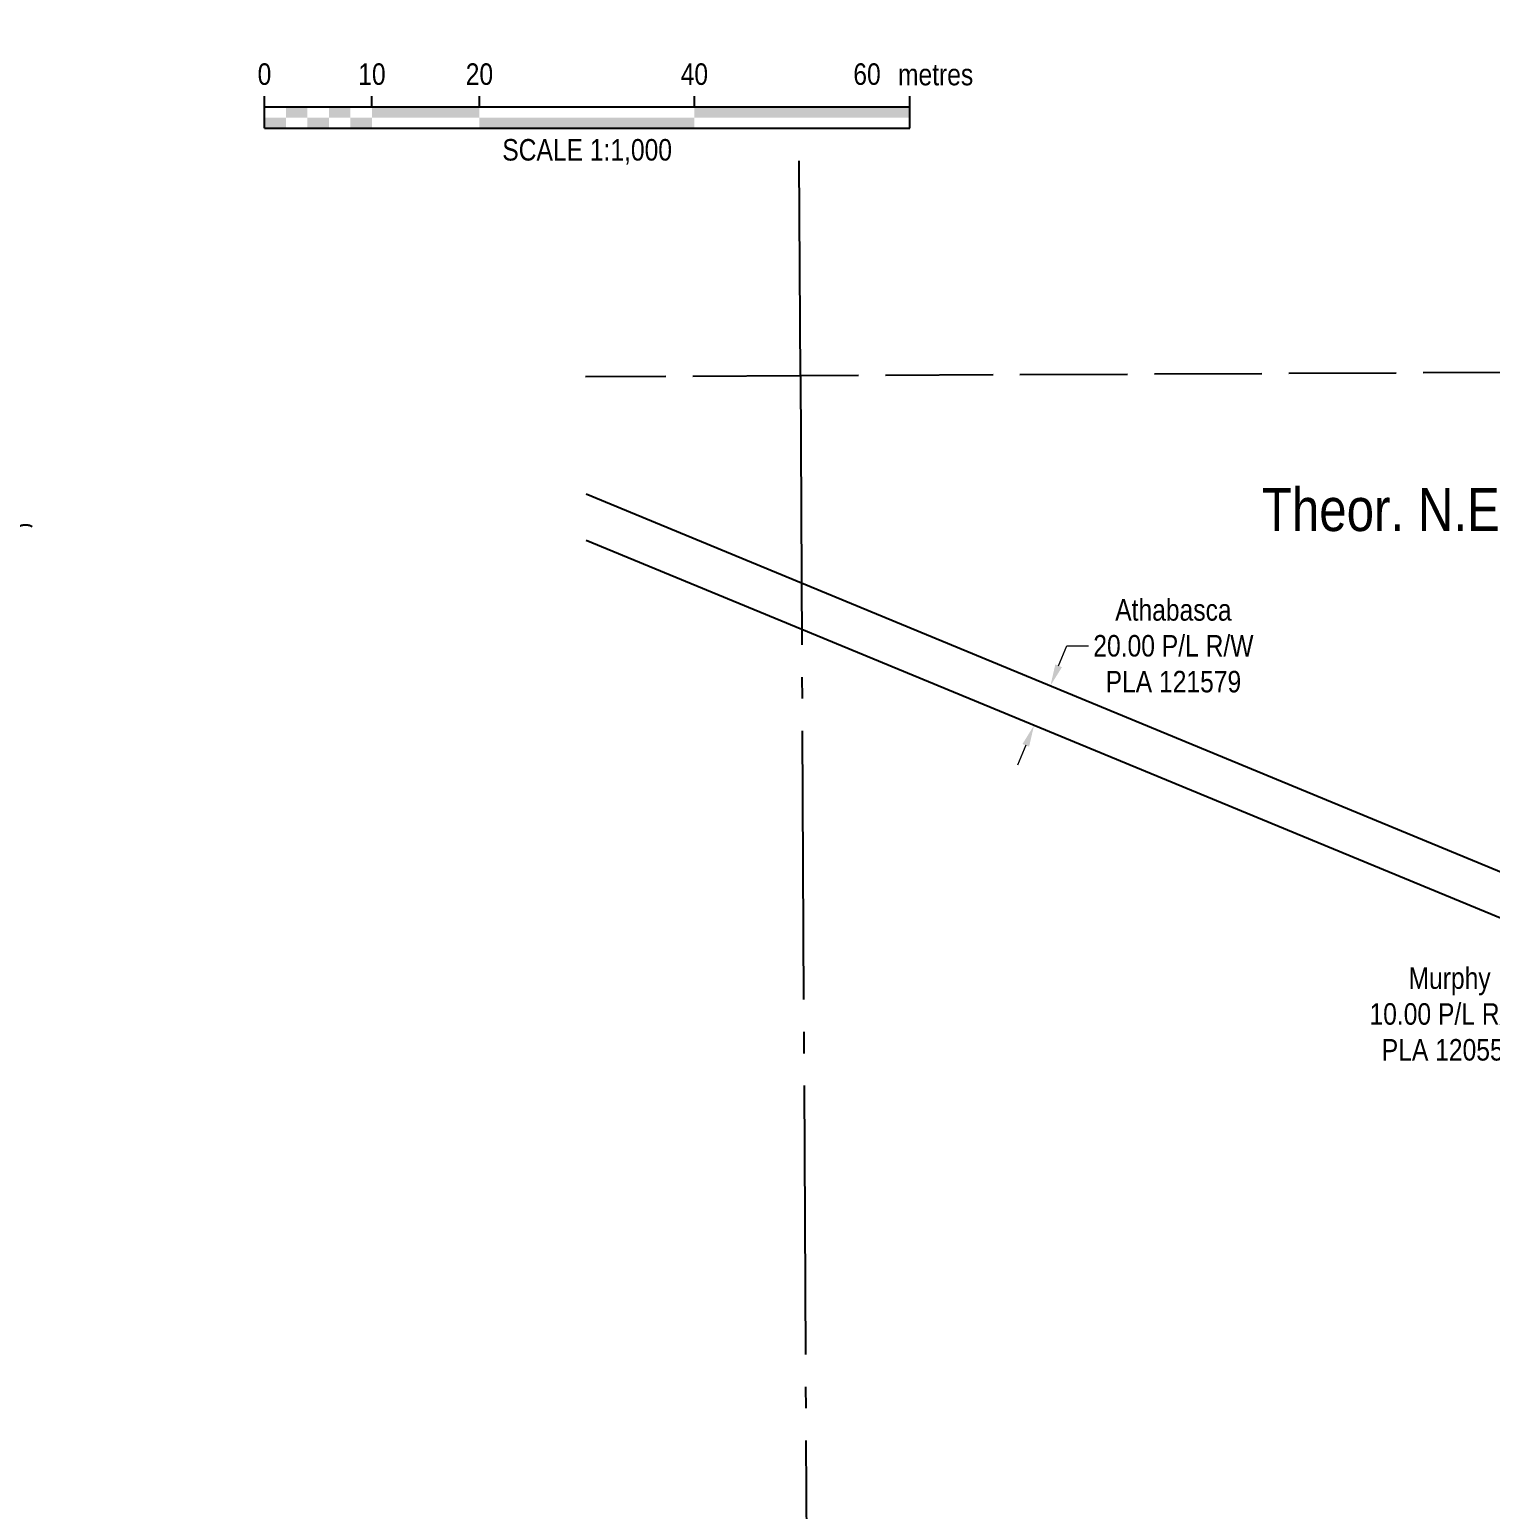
# Model space of a CAD drawing. Extents: x 519217 to 529401, y 6048073 to 6055420.
# Drawn here: x 523217 to 523897, y 6050198 to 6050886 of the extents above; entities that cross this region are included whole.
import ezdxf
from ezdxf.enums import TextEntityAlignment as Align

# ---------------------------------------------------------------- set-up
doc = ezdxf.new("R2010")
doc.units = 0
doc.header["$LTSCALE"] = 5
doc.header["$PDSIZE"] = 0.5
for name, pattern in [('0', [1, 1, 0]), ('foc-QUARTERLINE', [33, 25, -3, 2, -3]), ('foc-UNSURVEYED', [12.5, 10, -2.5])]:
    doc.linetypes.add(name, pattern=pattern)
doc.layers.get('Defpoints').update_dxf_attribs({"color": 9})
doc.layers.add('C-RW-T', color=13, linetype='Continuous', lineweight=9)
doc.layers.add('F-RW-T', color=190, linetype='Continuous', lineweight=9)
for name, color, linetype in [('C-SYMBOL', 7, 'Continuous'), ('F-RW', 190, 'Continuous'), ('L-BD', 7, 'Continuous'), ('L-SECQ', 8, 'foc-QUARTERLINE'), ('L-USEC', 7, 'foc-UNSURVEYED'), ('T-BUSH', 110, '0')]:
    doc.layers.add(name, color=color, linetype=linetype)
doc.styles.add('175L', font='ARIALN.TTF', dxfattribs={"height": 20})
doc.styles.add('80', font='ARIALN.TTF', dxfattribs={"height": 10})
doc.styles.add('80CG', font='ARIALN.TTF', dxfattribs={"height": 10})
doc.dimstyles.new('Compass 5 000', dxfattribs={"dimscale": 5, "dimtxt": 9, "dimasz": 2, "dimexe": 0.2, "dimexo": 0.0625, "dimgap": 0.5, "dimtad": 0, "dimtih": 1, "dimtoh": 1, "dimzin": 0, "dimdsep": 46, "dimtxsty": '80CG', "dimcen": 0.1, "dimse1": 1, "dimse2": 1, "dimclrd": 256, "dimclrt": 256, "dimaunit": 1, "dimadec": 4, "dimazin": 0, "dimtfac": 0.06, "dimtofl": 0, "dimtmove": 0, "dimatfit": 1, "dimfxl": 0.2, "dimtolj": 1, "dimtzin": 0, "dimlwd": -1, "dimarcsym": 0})

# ---------------------------------------------------------------- blocks, each defined once
blk = doc.blocks.new('*D435')
at = {"layer": 'C-RW-T', "transparency": 16777216}
for p, q in [((523959.43, 6050451.19), (523967.58, 6050456.98)), ((523934.97, 6050433.83), (523926.81, 6050428.04)), ((523926.81, 6050428.04), (523916.81, 6050428.04))]:
    blk.add_line(p, q, dxfattribs=at)
for points in [[(523958.46, 6050452.55), (523960.39, 6050449.83), (523951.27, 6050445.4)], [(523934, 6050435.19), (523935.93, 6050432.47), (523943.12, 6050439.62)]]:
    blk.add_solid(points, dxfattribs=at)
at = {"layer": 'Defpoints', "color": 0, "transparency": 16777216}
for p in [(523949.41, 6050448.03), (523941.26, 6050442.25), (523943.12, 6050439.62)]:
    blk.add_point(p, dxfattribs=at)
at = {"layer": 'C-RW-T', "transparency": 16777216, "insert": (523877.73, 6050428.04), "char_height": 10, "attachment_point": 5, "style": '80CG'}
blk.add_mtext('\\A1;Murphy\\P10.00 P/L R/W\\PPLA 120551', dxfattribs=at)
blk = doc.blocks.new('*D477')
at = {"layer": 'Defpoints', "color": 0, "transparency": 16777216}
for p in [(523664.13, 6050592.31), (523692.12, 6050580.75), (523656.49, 6050573.82)]:
    blk.add_point(p, dxfattribs=at)
at = {"layer": 'F-RW-T', "transparency": 16777216}
for p, q in [((523695.94, 6050589.99), (523699.76, 6050599.23)), ((523699.76, 6050599.23), (523709.76, 6050599.23)), ((523680.66, 6050553.01), (523676.84, 6050543.77))]:
    blk.add_line(p, q, dxfattribs=at)
for points in [[(523694.4, 6050590.63), (523697.48, 6050589.35), (523692.12, 6050580.75)], [(523679.12, 6050553.65), (523682.2, 6050552.37), (523684.48, 6050562.25)]]:
    blk.add_solid(points, dxfattribs=at)
at = {"layer": 'F-RW-T', "transparency": 16777216, "insert": (523749.3, 6050599.23), "char_height": 10, "attachment_point": 5, "style": '80CG'}
blk.add_mtext('\\A1;Athabasca\\P20.00 P/L R/W\\PPLA 121579', dxfattribs=at)
blk = doc.blocks.new('*U315')
at = {"color": 0}
for p, q in [((-150, 0), (-150, 15)), ((-100, 10), (-100, 15)), ((-50, 10), (-50, 15)), ((50, 10), (50, 15)), ((150.24, 0), (150.24, 15)), ((-150, 10), (150.24, 10)), ((-150, 0), (150.24, 0))]:
    blk.add_line(p, q, dxfattribs=at)
for points in [[(-140, 10), (-130, 10), (-140, 5), (-130, 5)], [(-120, 10), (-110, 10), (-120, 5), (-110, 5)], [(-100, 10), (-50, 10), (-100, 5), (-50, 5)], [(50, 10), (150.24, 10), (50, 5), (150.24, 5)], [(-150, 5), (-140, 5), (-150, 0), (-140, 0)], [(-130, 5), (-120, 5), (-130, 0), (-120, 0)], [(-110, 5), (-100, 5), (-110, 0), (-100, 0)], [(-50, 5), (50, 5), (-50, 0), (50, 0)]]:
    blk.add_solid(points, dxfattribs=at)
at = {"color": 0, "style": '80'}
blk.add_text('metres', height=10, dxfattribs=at).set_placement((162.24, 20), align=Align.CENTER)
at = {"color": 0, "char_height": 10, "style": '80'}
for s, insert, attachment_point in [('0', (-150, 30.21), 2), ('10', (-100, 30.21), 2), ('20', (-50, 30.21), 2), ('40', (50, 30.21), 2), ('60', (136.7, 30.22), 3), ('SCALE 1:1,000', (0.12, -5), 2)]:
    blk.add_mtext(s, dxfattribs=dict(at, insert=insert, attachment_point=attachment_point))

msp = doc.modelspace()

# ---------------------------------------------------------------- linework, layer by layer
at = {"layer": 'F-RW', "flags": 128}
msp.add_lwpolyline([(523476.166, 6050669.97), (523576.332, 6050628.589), (523946.51, 6050475.641), (523935.43, 6050467.725), (523927.291, 6050461.924), (523576.446, 6050606.891), (523476.279, 6050648.276)], dxfattribs=at)
at = {"layer": 'L-SECQ', "flags": 128}
for points in [[(523575.829, 6050724.771), (523575.306, 6050824.718)], [(523575.829, 6050724.771), (523584.241, 6049116.301)]]:
    msp.add_lwpolyline(points, dxfattribs=at)
at = {"layer": 'L-USEC', "flags": 128}
for points in [[(523575.829, 6050724.771), (523475.882, 6050724.296)], [(523977.936, 6050726.683), (523575.829, 6050724.771)]]:
    msp.add_lwpolyline(points, dxfattribs=at)
at = {"layer": 'T-BUSH', "flags": 128}
msp.add_lwpolyline([(523218.654, 6050654.563, 0.5205671), (523209.538, 6050650.463, 0.5205671), (523200.423, 6050646.364, 0.5205671), (523191.307, 6050642.265, 0.5205671), (523182.192, 6050638.165, 0.5205671), (523173.076, 6050634.066, 0.5205671), (523163.96, 6050629.967, 0.5205671), (523154.845, 6050625.867, 0.5205671), (523145.729, 6050621.768, 0.5205671), (523136.614, 6050617.669, 0.5205671), (523127.498, 6050613.569, 0.5205671), (523118.383, 6050609.47, 0.5205671), (523109.267, 6050605.371, 0.5205671), (523100.152, 6050601.271, 0.5205671), (523091.036, 6050597.172, 0.5205671), (523081.921, 6050593.073, 0.5205671), (523072.805, 6050588.973, 0.5205671), (523063.69, 6050584.874, 0.5205671), (523054.574, 6050580.775, 0.5205671), (523045.458, 6050576.675, 0.5205671), (523036.343, 6050572.576, 0.5205671), (523027.227, 6050568.477, 0.5205671), (523018.112, 6050564.377, 0.5205671), (523008.996, 6050560.278, 0.5205671), (522999.881, 6050556.179, 0.5205671), (522990.765, 6050552.079, 0.5205671), (522981.65, 6050547.98, 0.5205671), (522972.534, 6050543.881, 0.5205671), (522963.419, 6050539.781, 0.5205671), (522954.303, 6050535.682, 0.5205671), (522945.187, 6050531.583, 0.5205671), (522936.072, 6050527.483, 0.5205671), (522926.956, 6050523.384, 0.5205671), (522917.841, 6050519.285, 0.5205671), (522908.725, 6050515.185, 0.5205671), (522899.61, 6050511.086, 0.5205671), (522890.494, 6050506.987, 0.5205671), (522881.379, 6050502.887, 0.5205671), (522872.263, 6050498.788, 0.5205671), (522863.148, 6050494.689, 0.5205671), (522854.032, 6050490.589, 0.5205671), (522844.917, 6050486.49, 0.5205671), (522835.801, 6050482.391, 0.5205671), (522826.685, 6050478.291, 0.5205671), (522817.57, 6050474.192, 0.5205671), (522808.454, 6050470.093, 0.5205671), (522799.339, 6050465.993, 0.5205671), (522790.223, 6050461.894, 0.5205671), (522781.108, 6050457.795, 0.5205671), (522771.992, 6050453.696, 0.5205671), (522762.877, 6050449.596, 0.5205671), (522753.761, 6050445.497, 0.5205671), (522744.646, 6050441.398, 0.5205671), (522735.53, 6050437.298, 0.5205671), (522726.415, 6050433.199, 0.5205671), (522717.299, 6050429.1, 0.5205671), (522708.183, 6050425, 0.5205671), (522699.068, 6050420.901, 0.5205671), (522689.952, 6050416.802, 0.5205671), (522680.837, 6050412.702, 0.5205671), (522671.721, 6050408.603, 0.5205671), (522662.606, 6050404.504, 0.5205671), (522653.49, 6050400.404, 0.5205671), (522644.375, 6050396.305, 0.5205671), (522635.259, 6050392.206, 0.5205671), (522626.144, 6050388.106, 0.5205671), (522617.028, 6050384.007, 0.5205671), (522607.913, 6050379.908, 0.5205671), (522598.797, 6050375.808, 0.5205671), (522589.681, 6050371.709, 0.5205671), (522580.566, 6050367.61, 0.5205671), (522571.45, 6050363.51, 0.5205671), (522562.335, 6050359.411, 0.5205671), (522553.219, 6050355.312, 0.5205671), (522544.104, 6050351.212, 0.5205671), (522534.988, 6050347.113, 0.5205671), (522525.873, 6050343.014, 0.5205671), (522516.757, 6050338.914, 0.5205671), (522507.642, 6050334.815, 0.5205671), (522498.526, 6050330.716, 0.5205671), (522489.411, 6050326.616, 0.5205671), (522480.379, 6050323.361, 0.5205671), (522472.25, 6050329.176, 0.5205671), (522464.121, 6050334.991, 0.5205671), (522455.992, 6050340.806, 0.5205671), (522447.863, 6050346.622, 0.5205671), (522439.734, 6050352.437, 0.5205671), (522431.605, 6050358.252, 0.5205671), (522423.476, 6050364.067, 0.5205671), (522415.347, 6050369.882, 0.5205671), (522407.218, 6050375.698, 0.5205671), (522399.089, 6050381.513, 0.5205671), (522390.96, 6050387.328, 0.5205671), (522382.831, 6050393.143, 0.5205671), (522374.702, 6050398.959, 0.5205671), (522366.573, 6050404.774, 0.5205671), (522358.444, 6050410.589, 0.5205671), (522350.315, 6050416.404, 0.5205671), (522342.186, 6050422.219, 0.5205671), (522334.057, 6050428.035, 0.5205671), (522325.928, 6050433.85, 0.5205671), (522317.799, 6050439.665, 0.5205671), (522309.67, 6050445.48, 0.5205671), (522301.541, 6050451.296, 0.5205671), (522293.412, 6050457.111, 0.5205671), (522285.283, 6050462.926, 0.5205671), (522277.154, 6050468.741, 0.5205671), (522269.025, 6050474.557, 0.5205671), (522260.896, 6050480.372, 0.5205671), (522252.767, 6050486.187, 0.5205671), (522244.638, 6050492.002, 0.5205671), (522236.509, 6050497.817, 0.5205671), (522228.38, 6050503.633, 0.5205671), (522220.251, 6050509.448, 0.5205671), (522212.122, 6050515.263, 0.5205671), (522203.993, 6050521.078, 0.5205671), (522195.864, 6050526.894, 0.5205671), (522187.735, 6050532.709, 0.5205671), (522179.606, 6050538.524, 0.5205671), (522171.477, 6050544.339, 0.5205671), (522163.348, 6050550.154, 0.5205671), (522155.219, 6050555.97, 0.5205671), (522147.09, 6050561.785, 0.5205671), (522138.961, 6050567.6, 0.5205671), (522130.832, 6050573.415, 0.5205671), (522122.703, 6050579.231, 0.5205671), (522114.574, 6050585.046, 0.5205671), (522106.445, 6050590.861, 0.5205671), (522098.316, 6050596.676, 0.5205671), (522090.187, 6050602.491, 0.5205671), (522082.058, 6050608.307, 0.5205671), (522073.929, 6050614.122, 0.5205671), (522065.8, 6050619.937, 0.5205671), (522057.671, 6050625.752, 0.5205671), (522049.542, 6050631.568, 0.5205671), (522041.413, 6050637.383, 0.5205671), (522033.284, 6050643.198, 0.5205671), (522025.155, 6050649.013, 0.5205671), (522017.026, 6050654.829, 0.5205671), (522008.897, 6050660.644, 0.5205671), (522000.768, 6050666.459, 0.5205671), (521992.639, 6050672.274, 0.5205671), (521984.51, 6050678.089, 0.5205671), (521976.381, 6050683.905, 0.5205671), (521968.252, 6050689.72, 0.5205671), (521960.123, 6050695.535, 0.5205671), (521951.994, 6050701.35, 0.5205671), (521943.865, 6050707.166, 0.5205671), (521935.736, 6050712.981, 0.5205671), (521927.607, 6050718.796, 0.5205671), (521919.478, 6050724.611, 0.5205671), (521911.349, 6050730.426, 0.5205671), (521903.22, 6050736.242, 0.5205671), (521895.091, 6050742.057, 0.5205671), (521886.962, 6050747.872, 0.5205671), (521878.833, 6050753.687, 0.5205671), (521870.704, 6050759.503, 0.5205671), (521862.575, 6050765.318, 0.5205671), (521854.446, 6050771.133, 0.5205671), (521846.317, 6050776.948, 0.5205671), (521838.188, 6050782.763, 0.5205671), (521830.059, 6050788.579, 0.5205671), (521821.93, 6050794.394, 0.5205671), (521813.801, 6050800.209, 0.5205671), (521805.672, 6050806.024, 0.5205671), (521797.543, 6050811.84, 0.5205671), (521789.414, 6050817.655, 0.5205671), (521781.285, 6050823.47, 0.5205671), (521773.155, 6050829.285, 0.5205671), (521765.026, 6050835.101, 0.5205671), (521756.897, 6050840.916, 0.5205671), (521748.768, 6050846.731, 0.5205671), (521740.639, 6050852.546, 0.5205671), (521732.51, 6050858.361, 0.5205671), (521724.381, 6050864.177, 0.5205671), (521716.252, 6050869.992, 0.5205671), (521708.123, 6050875.807, 0.5205671), (521699.994, 6050881.622, 0.5205671), (521691.865, 6050887.438, 0.5205671), (521683.736, 6050893.253, 0.5205671), (521675.607, 6050899.068, 0.5205671), (521667.478, 6050904.883, 0.5205671), (521659.349, 6050910.698, 0.5205671), (521651.22, 6050916.514, 0.5205671), (521643.091, 6050922.329, 0.5205671), (521634.962, 6050928.144, 0.5205671), (521626.833, 6050933.959, 0.5205671), (521618.714, 6050939.787, 0.5205671), (521610.693, 6050945.751, 0.5205671), (521602.673, 6050951.715, 0.5205671), (521594.652, 6050957.679, 0.5205671), (521586.632, 6050963.643, 0.5205671), (521578.611, 6050969.607, 0.5205671), (521570.591, 6050975.572, 0.5205671), (521562.571, 6050981.536, 0.5205671), (521554.55, 6050987.5, 0.5205671), (521546.53, 6050993.464, 0.5205671), (521538.509, 6050999.428, 0.5205671), (521530.489, 6051005.392, 0.5205671), (521522.468, 6051011.356, 0.5205671), (521514.448, 6051017.32, 0.5205671), (521506.428, 6051023.284, 0.5205671), (521498.407, 6051029.248, 0.5205671), (521490.387, 6051035.212, 0.5205671), (521482.366, 6051041.176, 0.5205671), (521474.346, 6051047.141, 0.5205671), (521466.325, 6051053.105, 0.5205671), (521458.305, 6051059.069, 0.5205671), (521450.285, 6051065.033, 0.5205671), (521442.264, 6051070.997, 0.5205671), (521434.244, 6051076.961, 0.5205671), (521426.223, 6051082.925, 0.5205671), (521418.203, 6051088.889, 0.5205671), (521410.182, 6051094.853, 0.5205671), (521402.162, 6051100.817, 0.5205671), (521394.142, 6051106.781, 0.5205671), (521386.121, 6051112.745, 0.5205671), (521378.101, 6051118.71, 0.5205671), (521370.08, 6051124.674, 0.5205671), (521362.06, 6051130.638, 0.5205671), (521354.039, 6051136.602, 0.5205671), (521346.019, 6051142.566, 0.5205671), (521337.999, 6051148.53, 0.5205671), (521329.978, 6051154.494, 0.5205671), (521321.958, 6051160.458, 0.5205671), (521313.937, 6051166.422, 0.5205671), (521305.917, 6051172.386, 0.5205671), (521297.896, 6051178.35, 0.5205671), (521289.876, 6051184.314, 0.5205671), (521281.855, 6051190.279, 0.5205671), (521273.835, 6051196.243, 0.5205671), (521265.815, 6051202.207, 0.5205671), (521257.794, 6051208.171, 0.5205671), (521249.774, 6051214.135, 0.5205671), (521241.753, 6051220.099, 0.5205671), (521233.733, 6051226.063, 0.5205671), (521225.712, 6051232.027, 0.5205671), (521217.692, 6051237.991, 0.5205671), (521209.672, 6051243.955, 0.5205671), (521201.651, 6051249.919, 0.5205671), (521193.631, 6051255.883, 0.5205671), (521185.61, 6051261.848, 0.5205671), (521177.59, 6051267.812, 0.5205671), (521169.569, 6051273.776, 0.5205671), (521161.225, 6051279.273, 0.5205671), (521152.832, 6051284.7, 0.5205671), (521144.438, 6051290.126, 0.5205671), (521136.045, 6051295.553, 0.5205671), (521127.652, 6051300.98, 0.5205671), (521119.258, 6051306.407, 0.5205671), (521110.865, 6051311.834, 0.5205671), (521102.472, 6051317.26, 0.5205671), (521094.079, 6051322.687, 0.5205671), (521085.685, 6051328.114, 0.5205671), (521077.292, 6051333.541, 0.5205671), (521068.899, 6051338.968, 0.5205671), (521060.505, 6051344.395, 0.5205671), (521052.112, 6051349.821, 0.5205671), (521043.719, 6051355.248, 0.5205671), (521033.607, 6051361.786, 0.5205671)], format="xyb", dxfattribs=at)

# ---------------------------------------------------------------- block references
at = {"layer": 'L-BD', "xscale": 0.99948772, "yscale": 0.99948772, "zscale": 0.99948772}
msp.add_blockref('*U315', (523476.567, 6050839.897), dxfattribs=at)

# ---------------------------------------------------------------- texts
at = {"layer": 'C-SYMBOL', "color": 3, "insert": (523970.486, 6050672.634), "char_height": 19.9897, "width": 360.1964, "attachment_point": 2, "style": '175L'}
msp.add_mtext('Theor. N.E.1/4 Sec. 3-65-18-W.5M.', dxfattribs=at)

# ---------------------------------------------------------------- dimensions: what is measured, and where the dimension line sits
at = {"layer": 'C-RW-T'}
dim = msp.add_aligned_dim(p1=(523949.408, 6050448.031), p2=(523941.258, 6050442.246), distance=3.221, text='Murphy\\P10.00 P/L R/W\\PPLA 120551', dimstyle='Compass 5 000', dxfattribs=at)
dim.commit()
dim.dimension.update_dxf_attribs({"geometry": '*D435', "text_midpoint": (523877.728, 6050428.043)})
at = {"layer": 'F-RW-T'}
dim = msp.add_aligned_dim(p1=(523656.487, 6050573.818), p2=(523664.129, 6050592.314), distance=-30.288, text='Athabasca\\P20.00 P/L R/W\\PPLA 121579', dimstyle='Compass 5 000', dxfattribs=at)
dim.commit()
dim.dimension.update_dxf_attribs({"geometry": '*D477', "text_midpoint": (523749.299, 6050599.232)})

doc.saveas('drawing.dxf')
